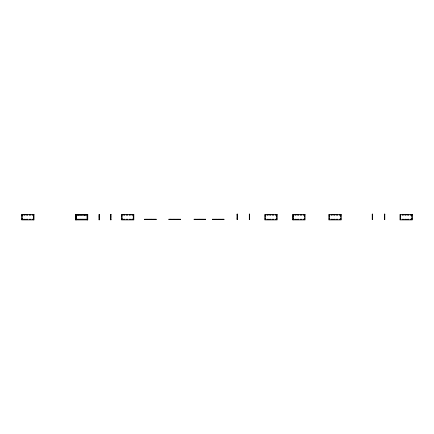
<?xml version="1.0" encoding="UTF-8"?>
<svg xmlns="http://www.w3.org/2000/svg" width="434" height="434" viewBox="0 0 434 434"><rect width="100%" height="100%" fill="white"/><g stroke="black" fill="none" stroke-linecap="round" stroke-linejoin="round"><path stroke-width="0.65" d="M237.062 214.434L237.403 214.434M249.284 214.434L249.626 214.434M372.226 214.434L372.567 214.434M384.448 214.434L384.79 214.434M22.042 214.776L22.384 214.776M33.673 214.776L31.964 214.776L31.964 215.118L33.673 215.118M75.804 214.776L87.435 214.776M99.066 214.776L99.408 214.776M110.637 214.776L110.979 214.776M237.062 214.776L237.403 214.776M249.284 214.776L249.626 214.776M293.075 214.776L293.417 214.776M304.706 214.776L302.997 214.776L302.997 215.118L304.706 215.118M329.216 214.776L329.558 214.776M372.226 214.776L372.567 214.776M384.448 214.776L384.79 214.776M22.042 215.118L22.384 215.118M75.804 215.118L87.435 215.118M99.066 215.118L99.408 215.118M110.637 215.118L110.979 215.118M293.075 215.118L293.417 215.118M329.216 215.118L329.558 215.118M340.842 215.118L339.133 215.118L339.133 214.776L340.842 214.776L340.842 216.485L340.5 216.485L340.5 215.118M237.062 215.459L237.403 215.459M372.226 215.459L372.567 215.459M75.804 215.769L76.145 215.769M99.066 215.769L99.408 215.769M237.062 216.143L237.403 216.143M249.284 216.143L249.626 216.143M372.226 216.143L372.567 216.143M384.448 216.143L384.79 216.143M33.673 216.485L33.331 216.485L33.331 215.118M75.804 216.485L76.145 216.485M87.093 216.452L87.435 216.485M99.066 216.485L99.408 216.485M110.637 216.452L110.979 216.485M293.075 216.485L293.417 216.485L293.417 214.434M75.804 216.523L76.145 216.523M99.066 216.523L99.408 216.523M237.062 217.515L237.403 217.515M249.284 217.515L249.626 217.515M372.226 217.515L372.567 217.515M384.448 217.515L384.79 217.515M75.804 217.819L76.145 217.819M99.066 217.819L99.408 217.819M33.673 217.857L33.331 217.857L33.331 219.224M75.804 217.857L76.145 217.857M87.093 217.89L87.435 217.857M99.066 217.857L99.408 217.857M110.637 217.857L110.979 217.857M293.075 217.857L293.417 217.857L293.417 219.566L293.075 219.566M237.062 218.199L237.403 218.199M372.226 218.199L372.567 218.199M75.804 218.573L76.145 218.573M99.066 218.573L99.408 218.573M237.062 218.882L237.403 218.882M249.284 218.882L249.626 218.882M372.226 218.882L372.567 218.882M384.448 218.882L384.79 218.882M22.042 219.224L22.384 219.224M33.673 219.224L31.964 219.224L31.964 219.566L33.673 219.566M75.804 219.224L87.435 219.224M99.066 219.224L99.408 219.224M110.637 219.224L110.979 219.224M237.062 219.224L237.403 219.224M249.284 219.224L249.626 219.224M293.075 219.224L293.417 219.224M304.706 219.224L302.997 219.224L302.997 219.566L304.706 219.566L304.706 217.857L304.364 217.857L304.364 219.224M329.216 219.224L329.558 219.224M340.842 219.224L339.133 219.224L339.133 219.566L340.842 219.566L340.842 217.857L340.5 217.857L340.5 219.224M372.226 219.224L372.567 219.224M384.448 219.224L384.79 219.224M75.804 219.566L87.435 219.566M99.066 219.566L99.408 219.566M110.637 219.566L110.979 219.566M329.558 214.434L329.558 216.485L329.216 216.485L329.216 214.434M304.706 214.434L304.706 216.485L304.364 216.485L304.364 215.118M304.364 214.434L304.364 214.776M293.075 214.434L293.075 219.908M223.651 219.224L223.651 219.566M222.284 219.224L222.284 219.566M220.917 219.224L220.917 219.566M219.544 219.224L219.544 219.566M218.177 219.224L218.177 219.566M216.81 219.224L216.81 219.566M215.443 219.224L215.443 219.566M214.076 219.224L214.076 219.566M212.703 219.224L212.703 219.566M205.336 219.224L205.336 219.566M203.969 219.224L203.969 219.566M202.602 219.224L202.602 219.566M201.235 219.224L201.235 219.566M200.551 219.224L200.551 219.566M199.862 219.224L199.862 219.566M199.179 219.224L199.179 219.566M198.495 219.224L198.495 219.566M197.128 219.224L197.128 219.566M195.761 219.224L195.761 219.566M194.394 219.224L194.394 219.566M180.094 219.224L180.094 219.566M178.727 219.224L178.727 219.566M177.36 219.224L177.322 219.566M175.987 219.224L175.987 219.566M174.62 219.224L174.62 219.566M173.253 219.224L173.253 219.566M171.918 219.224L171.886 219.566M170.519 219.224L170.519 219.566M170.481 219.224L170.481 219.566M169.146 219.224L169.146 219.566M155.833 219.224L155.833 219.566M154.466 219.224L154.466 219.566M153.099 219.224L153.099 219.566M151.732 219.224L151.732 219.566M151.081 219.224L151.081 219.566M150.365 219.224L150.365 219.566M149.643 219.224L149.643 219.566M148.992 219.224L148.992 219.566M147.625 219.224L147.625 219.566M146.258 219.224L146.258 219.566M144.891 219.224L144.891 219.566M87.435 214.434L87.435 219.908M87.093 214.434L87.093 219.908M85.758 214.776L85.72 215.118M85.72 219.224L85.72 219.566M84.353 214.776L84.353 215.118M84.353 219.224L84.353 219.566M84.321 214.776L84.321 215.118M82.986 214.776L82.986 215.118M82.986 219.224L82.986 219.566M82.335 219.224L82.335 219.566M81.619 214.776L81.619 215.118M81.619 219.224L81.619 219.566M80.898 219.224L80.898 219.566M80.247 214.776L80.247 215.118M80.247 219.224L80.247 219.566M78.917 214.776L78.917 215.118M78.88 214.776L78.88 215.118M78.88 219.224L78.88 219.566M77.48 214.776L77.512 215.118M77.512 219.224L77.512 219.566M76.145 214.434L76.145 219.908M75.804 214.434L75.804 219.908M33.673 214.434L33.673 219.908M33.331 214.434L33.331 214.776M22.384 214.434L22.384 216.485L22.042 216.485L22.042 214.434M237.403 214.092L237.062 214.092L237.062 219.566L237.403 219.566L237.403 214.092M249.626 214.092L249.284 214.092L249.284 219.566L249.626 219.566L249.626 214.092M372.567 214.092L372.226 214.092L372.226 219.566L372.567 219.566L372.567 214.092M384.79 214.092L384.448 214.092L384.448 219.566L384.79 219.566L384.79 214.092M34.015 214.434L21.7 214.434L21.7 219.908L34.015 219.908L34.015 214.434M87.776 214.434L75.462 214.434L75.462 219.908L87.776 219.908L87.776 214.434M99.408 214.434L99.066 214.434L99.066 219.908L99.408 219.908L99.408 214.434M110.979 214.434L110.637 214.434L110.637 219.908L110.979 219.908L110.979 214.434M133.835 214.434L121.52 214.434L121.52 219.908L133.835 219.908L133.835 214.434M277.136 214.434L264.821 214.434L264.821 219.908L277.136 219.908L277.136 214.434M305.048 214.434L292.733 214.434L292.733 219.908L305.048 219.908L305.048 214.434M341.189 214.434L328.874 214.434L328.874 219.908L341.189 219.908L341.189 214.434M412.3 214.434L399.985 214.434L399.985 219.908L412.3 219.908L412.3 214.434M25.123 214.776L23.751 214.776L23.751 215.118L25.123 215.118L25.123 214.776M27.857 214.776L26.49 214.776L26.49 215.118L27.857 215.118L27.857 214.776M30.592 214.776L29.224 214.776L29.224 215.118L30.592 215.118L30.592 214.776M122.204 214.776L121.862 214.776L121.862 216.485L122.204 216.485L122.204 214.776M124.943 214.776L123.571 214.776L123.571 215.118L124.943 215.118L124.943 214.776M127.677 214.776L126.31 214.776L126.31 215.118L127.677 215.118L127.677 214.776M130.412 214.776L129.044 214.776L129.044 215.118L130.412 215.118L130.412 214.776M133.493 214.776L131.784 214.776L131.784 215.118L133.151 215.118L133.151 216.485L133.493 216.485L133.493 214.776M265.505 214.776L265.163 214.776L265.163 216.485L265.505 216.485L265.505 214.776M268.245 214.776L266.872 214.776L266.872 215.118L268.245 215.118L268.245 214.776M270.979 214.776L269.612 214.776L269.612 215.118L270.979 215.118L270.979 214.776M273.713 214.776L272.346 214.776L272.346 215.118L273.713 215.118L273.713 214.776M276.794 214.776L275.085 214.776L275.085 215.118L276.453 215.118L276.453 216.485L276.794 216.485L276.794 214.776M296.156 214.776L294.784 214.776L294.784 215.118L296.156 215.118L296.156 214.776M298.89 214.776L297.523 214.776L297.523 215.118L298.89 215.118L298.89 214.776M301.625 214.776L300.257 214.776L300.257 215.118L301.625 215.118L301.625 214.776M332.292 214.776L330.925 214.776L330.925 215.118L332.292 215.118L332.292 214.776M335.032 214.776L333.659 214.776L333.659 215.118L335.032 215.118L335.032 214.776M337.766 214.776L336.399 214.776L336.399 215.118L337.766 215.118L337.766 214.776M400.669 214.776L400.327 214.776L400.327 216.485L400.669 216.485L400.669 214.776M403.408 214.776L402.036 214.776L402.036 215.118L403.408 215.118L403.408 214.776M406.143 214.776L404.776 214.776L404.776 215.118L406.143 215.118L406.143 214.776M408.877 214.776L407.51 214.776L407.51 215.118L408.877 215.118L408.877 214.776M411.958 214.776L410.249 214.776L410.249 215.118L411.616 215.118L411.616 216.485L411.958 216.485L411.958 214.776M22.384 217.857L22.042 217.857L22.042 219.566L22.384 219.566L22.384 217.857M122.204 217.857L121.862 217.857L121.862 219.566L122.204 219.566L122.204 217.857M133.493 217.857L133.151 217.857L133.151 219.224L131.784 219.224L131.784 219.566L133.493 219.566L133.493 217.857M265.505 217.857L265.163 217.857L265.163 219.566L265.505 219.566L265.505 217.857M276.794 217.857L276.453 217.857L276.453 219.224L275.085 219.224L275.085 219.566L276.794 219.566L276.794 217.857M329.558 217.857L329.216 217.857L329.216 219.566L329.558 219.566L329.558 217.857M400.669 217.857L400.327 217.857L400.327 219.566L400.669 219.566L400.669 217.857M411.958 217.857L411.616 217.857L411.616 219.224L410.249 219.224L410.249 219.566L411.958 219.566L411.958 217.857M25.123 219.224L23.751 219.224L23.751 219.566L25.123 219.566L25.123 219.224M27.857 219.224L26.49 219.224L26.49 219.566L27.857 219.566L27.857 219.224M30.592 219.224L29.224 219.224L29.224 219.566L30.592 219.566L30.592 219.224M124.943 219.224L123.571 219.224L123.571 219.566L124.943 219.566L124.943 219.224M127.677 219.224L126.31 219.224L126.31 219.566L127.677 219.566L127.677 219.224M130.412 219.224L129.044 219.224L129.044 219.566L130.412 219.566L130.412 219.224M156.175 219.224L144.549 219.224L144.549 219.566L156.175 219.566L156.175 219.224M180.436 219.224L168.804 219.224L168.804 219.566L180.436 219.566L180.436 219.224M205.678 219.224L194.052 219.224L194.052 219.566L205.678 219.566L205.678 219.224M223.993 219.224L212.362 219.224L212.362 219.566L223.993 219.566L223.993 219.224M268.245 219.224L266.872 219.224L266.872 219.566L268.245 219.566L268.245 219.224M270.979 219.224L269.612 219.224L269.612 219.566L270.979 219.566L270.979 219.224M273.713 219.224L272.346 219.224L272.346 219.566L273.713 219.566L273.713 219.224M296.156 219.224L294.784 219.224L294.784 219.566L296.156 219.566L296.156 219.224M298.89 219.224L297.523 219.224L297.523 219.566L298.89 219.566L298.89 219.224M301.625 219.224L300.257 219.224L300.257 219.566L301.625 219.566L301.625 219.224M332.292 219.224L330.925 219.224L330.925 219.566L332.292 219.566L332.292 219.224M335.032 219.224L333.659 219.224L333.659 219.566L335.032 219.566L335.032 219.224M337.766 219.224L336.399 219.224L336.399 219.566L337.766 219.566L337.766 219.224M403.408 219.224L402.036 219.224L402.036 219.566L403.408 219.566L403.408 219.224M406.143 219.224L404.776 219.224L404.776 219.566L406.143 219.566L406.143 219.224M408.877 219.224L407.51 219.224L407.51 219.566L408.877 219.566L408.877 219.224"/></g></svg>
